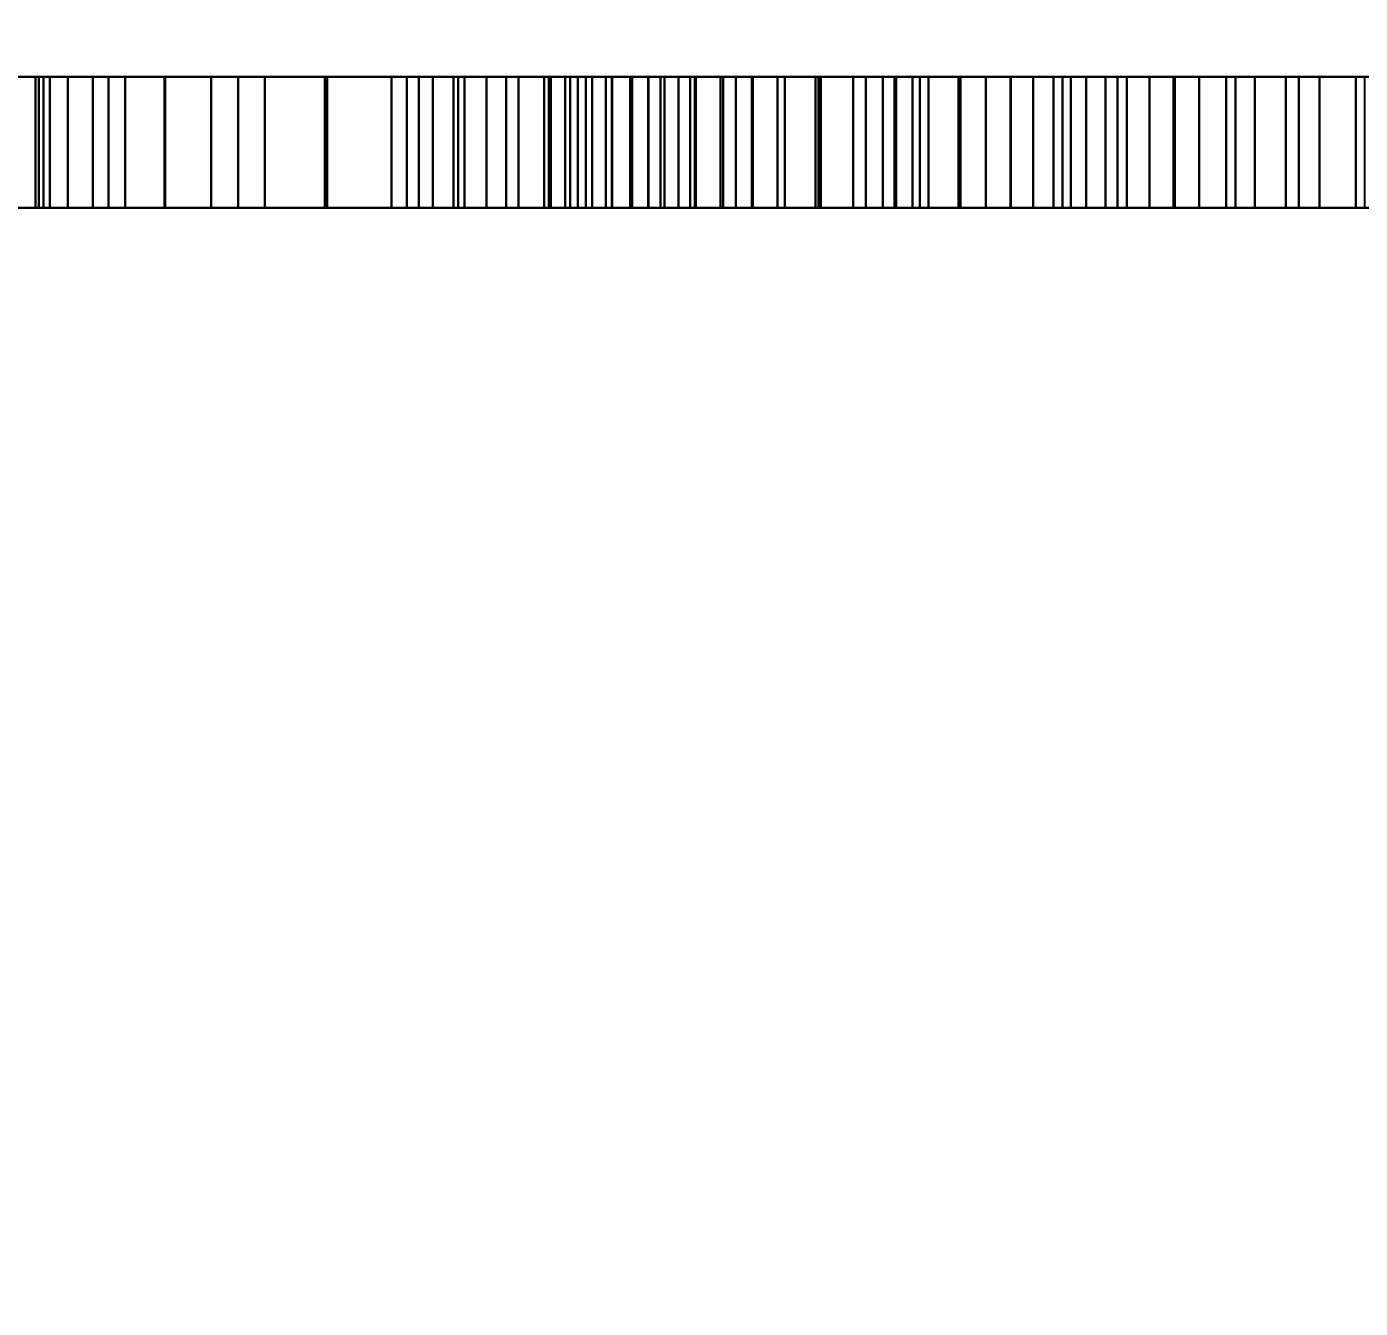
# Model space of a CAD drawing. Header units: millimetres. Extents: x -33522418 to 16198808, y -126322335 to -58690945.
# Drawn here: x -15916730.15 to -15916718.17, y -63981163.69 to -63981152.19 of the extents above; entities that cross this region are included whole.
import ezdxf

# ---------------------------------------------------------------- set-up
doc = ezdxf.new("R2010")
doc.units = ezdxf.units.MM
doc.header["$LTSCALE"] = 10
doc.header["$PDMODE"] = 3
doc.linetypes.add('DASH', pattern=[0.35, 0.25, -0.1])
doc.layers.add('LAYER4', color=7, linetype='Continuous')
doc.layers.add('墙体层', color=1, linetype='Continuous')
doc.styles.add('宋体_T3', font='SimSun.ttf', dxfattribs={"width": 0.7})
doc.dimstyles.new('_TCH_ARCH&&60', dxfattribs={"dimtxt": 158.607595, "dimasz": 60, "dimexe": 90, "dimexo": 180, "dimgap": 60, "dimtad": 1, "dimdec": 0, "dimzin": 0, "dimdsep": 46, "dimtxsty": '宋体_T3', "dimblk": 'ARCHTICK', "dimcen": 0.09, "dimclrd": 2, "dimclre": 2, "dimclrt": 2, "dimazin": 2, "dimtfac": 1, "dimtdec": 0, "dimtix": 1, "dimtmove": 2, "dimatfit": 3, "dimfxl": 60, "dimtolj": 1, "dimtzin": 0, "dimarcsym": 0})

# ---------------------------------------------------------------- blocks, each defined once
blk = doc.blocks.new('754')
at = {"layer": '墙体层', "color": 8}
for points, invisible_edges in [([(45027.25, 95933.932, 62.74), (45027.25, 95998.619, 63.266), (45028.424, 95998.619, 63.266)], 12), ([(45027.25, 95933.932, 62.74), (45028.424, 95998.619, 63.266), (45028.424, 95933.932, 62.74)], 1), ([(45027.25, 95933.932, 62.74), (45027.25, 95997.711, 59.276), (45027.25, 95998.619, 63.266)], 3), ([(45028.424, 95933.932, 62.74), (45028.424, 95998.619, 63.266), (45028.424, 95997.711, 59.276)], 14), ([(45027.25, 95935.594, 37.638), (45027.25, 95998.498, 40.617), (45027.25, 95933.221, 41.204)], 13), ([(45027.25, 95883.888, 36.691), (45027.25, 95997.728, 40.137), (45027.25, 95998.498, 40.617)], 13), ([(45027.25, 95933.221, 41.204), (45027.25, 95998.498, 40.617), (45028.424, 95998.498, 40.617)], 12), ([(45027.25, 95933.221, 41.204), (45028.424, 95998.498, 40.617), (45028.424, 95933.221, 41.204)], 1), ([(45027.25, 95998.481, 58.798), (45027.25, 95933.205, 58.214), (45028.424, 95933.205, 58.214)], 12), ([(45027.25, 95998.481, 58.798), (45028.424, 95933.205, 58.214), (45028.424, 95998.481, 58.798)], 1), ([(45027.25, 95883.932, 62.74), (45027.25, 95998.481, 58.798), (45027.25, 95997.711, 59.276)], 13), ([(45027.25, 95935.161, 62.064), (45027.25, 95933.205, 58.214), (45027.25, 95998.481, 58.798)], 13), ([(45028.424, 95935.594, 37.638), (45028.424, 95933.221, 41.204), (45028.424, 95998.498, 40.617)], 13), ([(45028.424, 95883.888, 36.691), (45028.424, 95998.498, 40.617), (45028.424, 95997.728, 40.137)], 13), ([(45028.424, 95883.932, 62.74), (45028.424, 95997.711, 59.276), (45028.424, 95998.481, 58.798)], 13), ([(45028.424, 95935.161, 62.064), (45028.424, 95998.481, 58.798), (45028.424, 95933.205, 58.214)], 13), ([(45027.25, 95998.075, 36.011), (45027.25, 95932.993, 36.317), (45028.424, 95932.993, 36.317)], 12), ([(45027.25, 95998.075, 36.011), (45028.424, 95932.993, 36.317), (45028.424, 95998.075, 36.011)], 1), ([(45027.25, 95998.075, 36.011), (45027.25, 95996.911, 39.763), (45027.25, 95932.993, 36.317)], 3), ([(45028.424, 95998.075, 36.011), (45028.424, 95932.993, 36.317), (45028.424, 95996.911, 39.763)], 14), ([(45027.25, 95882.993, 36.317), (45027.25, 95996.911, 39.763), (45027.25, 95997.728, 40.137)], 13), ([(45028.424, 95882.993, 36.317), (45028.424, 95997.728, 40.137), (45028.424, 95996.911, 39.763)], 13), ([(45027.25, 95937.6, 35.575), (45027.25, 95947.924, 63.355), (45028.424, 95947.924, 63.355)], 12), ([(45027.25, 95937.6, 35.575), (45028.424, 95947.924, 63.355), (45028.424, 95937.6, 35.575)], 1), ([(45027.25, 95937.6, 35.575), (45027.25, 95943.307, 63.355), (45027.25, 95947.924, 63.355)], 1), ([(45028.424, 95937.6, 35.575), (45028.424, 95947.924, 63.355), (45028.424, 95943.307, 63.355)], 12), ([(45027.25, 95937.6, 35.575), (45027.25, 95937.491, 47.416), (45027.25, 95943.307, 63.355)], 13), ([(45027.25, 95943.307, 63.355), (45027.25, 95937.491, 47.416), (45028.424, 95937.491, 47.416)], 12), ([(45027.25, 95943.307, 63.355), (45028.424, 95937.491, 47.416), (45028.424, 95943.307, 63.355)], 1), ([(45028.424, 95937.6, 35.575), (45028.424, 95943.307, 63.355), (45028.424, 95937.491, 47.416)], 13), ([(45027.25, 95940.903, 48.632), (45027.25, 95940.935, 50.089), (45028.424, 95940.935, 50.089)], 12), ([(45027.25, 95940.903, 48.632), (45028.424, 95940.935, 50.089), (45028.424, 95940.903, 48.632)], 1), ([(45027.25, 95940.935, 50.089), (45027.25, 95940.862, 51.886), (45028.424, 95940.862, 51.886)], 12), ([(45027.25, 95940.935, 50.089), (45028.424, 95940.862, 51.886), (45028.424, 95940.935, 50.089)], 1), ([(45027.25, 95940.935, 50.089), (45027.25, 95936.132, 51.264), (45027.25, 95940.862, 51.886)], 3), ([(45027.25, 95940.935, 50.089), (45027.25, 95936.179, 49.871), (45027.25, 95936.132, 51.264)], 13), ([(45027.25, 95940.903, 48.632), (45027.25, 95936.179, 49.871), (45027.25, 95940.935, 50.089)], 3), ([(45028.424, 95940.935, 50.089), (45028.424, 95940.862, 51.886), (45028.424, 95936.132, 51.264)], 14), ([(45028.424, 95940.935, 50.089), (45028.424, 95936.132, 51.264), (45028.424, 95936.179, 49.871)], 13), ([(45028.424, 95940.903, 48.632), (45028.424, 95940.935, 50.089), (45028.424, 95936.179, 49.871)], 14), ([(45027.25, 95940.806, 47.267), (45027.25, 95940.903, 48.632), (45028.424, 95940.903, 48.632)], 12), ([(45027.25, 95940.806, 47.267), (45028.424, 95940.903, 48.632), (45028.424, 95940.806, 47.267)], 1), ([(45027.25, 95940.903, 48.632), (45027.25, 95936.133, 48.396), (45027.25, 95936.179, 49.871)], 13), ([(45027.25, 95940.806, 47.267), (45027.25, 95936.133, 48.396), (45027.25, 95940.903, 48.632)], 3), ([(45027.25, 95940.862, 51.886), (45027.25, 95940.644, 53.568), (45028.424, 95940.644, 53.568)], 12), ([(45027.25, 95940.862, 51.886), (45028.424, 95940.644, 53.568), (45028.424, 95940.862, 51.886)], 1), ([(45027.25, 95940.862, 51.886), (45027.25, 95935.992, 52.557), (45027.25, 95940.644, 53.568)], 3), ([(45027.25, 95940.862, 51.886), (45027.25, 95936.132, 51.264), (45027.25, 95935.992, 52.557)], 13), ([(45028.424, 95940.903, 48.632), (45028.424, 95936.179, 49.871), (45028.424, 95936.133, 48.396)], 13), ([(45028.424, 95940.806, 47.267), (45028.424, 95940.903, 48.632), (45028.424, 95936.133, 48.396)], 14), ([(45028.424, 95940.862, 51.886), (45028.424, 95940.644, 53.568), (45028.424, 95935.992, 52.557)], 14), ([(45028.424, 95940.862, 51.886), (45028.424, 95935.992, 52.557), (45028.424, 95936.132, 51.264)], 13), ([(45027.25, 95940.645, 45.994), (45027.25, 95940.806, 47.267), (45028.424, 95940.806, 47.267)], 12), ([(45027.25, 95940.645, 45.994), (45028.424, 95940.806, 47.267), (45028.424, 95940.645, 45.994)], 1), ([(45027.25, 95940.806, 47.267), (45027.25, 95935.993, 47.033), (45027.25, 95936.133, 48.396)], 13), ([(45027.25, 95940.645, 45.994), (45027.25, 95935.993, 47.033), (45027.25, 95940.806, 47.267)], 3), ([(45028.424, 95940.806, 47.267), (45028.424, 95936.133, 48.396), (45028.424, 95935.993, 47.033)], 13), ([(45028.424, 95940.645, 45.994), (45028.424, 95940.806, 47.267), (45028.424, 95935.993, 47.033)], 14), ([(45027.25, 95940.419, 44.812), (45027.25, 95940.645, 45.994), (45028.424, 95940.645, 45.994)], 12), ([(45027.25, 95940.419, 44.812), (45028.424, 95940.645, 45.994), (45028.424, 95940.419, 44.812)], 1), ([(45027.25, 95940.645, 45.994), (45027.25, 95935.76, 45.782), (45027.25, 95935.993, 47.033)], 13), ([(45027.25, 95940.419, 44.812), (45027.25, 95935.76, 45.782), (45027.25, 95940.645, 45.994)], 3), ([(45027.25, 95940.644, 53.568), (45027.25, 95940.28, 55.136), (45028.424, 95940.28, 55.136)], 12), ([(45027.25, 95940.644, 53.568), (45028.424, 95940.28, 55.136), (45028.424, 95940.644, 53.568)], 1), ([(45027.25, 95940.644, 53.568), (45027.25, 95935.757, 53.751), (45027.25, 95940.28, 55.136)], 3), ([(45027.25, 95940.644, 53.568), (45027.25, 95935.992, 52.557), (45027.25, 95935.757, 53.751)], 13), ([(45028.424, 95940.645, 45.994), (45028.424, 95935.993, 47.033), (45028.424, 95935.76, 45.782)], 13), ([(45028.424, 95940.419, 44.812), (45028.424, 95940.645, 45.994), (45028.424, 95935.76, 45.782)], 14), ([(45028.424, 95940.644, 53.568), (45028.424, 95940.28, 55.136), (45028.424, 95935.757, 53.751)], 14), ([(45028.424, 95940.644, 53.568), (45028.424, 95935.757, 53.751), (45028.424, 95935.992, 52.557)], 13), ([(45027.25, 95940.129, 43.722), (45027.25, 95940.419, 44.812), (45028.424, 95940.419, 44.812)], 12), ([(45027.25, 95940.129, 43.722), (45028.424, 95940.419, 44.812), (45028.424, 95940.129, 43.722)], 1), ([(45027.25, 95940.129, 43.722), (45027.25, 95935.76, 45.782), (45027.25, 95940.419, 44.812)], 3), ([(45028.424, 95940.129, 43.722), (45028.424, 95940.419, 44.812), (45028.424, 95935.76, 45.782)], 14), ([(45027.25, 95940.28, 55.136), (45027.25, 95939.77, 56.589), (45028.424, 95939.77, 56.589)], 12), ([(45027.25, 95940.28, 55.136), (45028.424, 95939.77, 56.589), (45028.424, 95940.28, 55.136)], 1), ([(45027.25, 95940.28, 55.136), (45027.25, 95935.43, 54.844), (45027.25, 95939.77, 56.589)], 3), ([(45027.25, 95940.28, 55.136), (45027.25, 95935.757, 53.751), (45027.25, 95935.43, 54.844)], 13), ([(45028.424, 95940.28, 55.136), (45028.424, 95939.77, 56.589), (45028.424, 95935.43, 54.844)], 14), ([(45028.424, 95940.28, 55.136), (45028.424, 95935.43, 54.844), (45028.424, 95935.757, 53.751)], 13), ([(45027.25, 95940.129, 43.722), (45027.25, 95935.434, 44.643), (45027.25, 95935.76, 45.782)], 13), ([(45027.25, 95939.775, 42.723), (45027.25, 95940.129, 43.722), (45028.424, 95940.129, 43.722)], 12), ([(45027.25, 95939.775, 42.723), (45028.424, 95940.129, 43.722), (45028.424, 95939.775, 42.723)], 1), ([(45027.25, 95939.775, 42.723), (45027.25, 95935.434, 44.643), (45027.25, 95940.129, 43.722)], 3), ([(45028.424, 95940.129, 43.722), (45028.424, 95935.76, 45.782), (45028.424, 95935.434, 44.643)], 13), ([(45028.424, 95939.775, 42.723), (45028.424, 95940.129, 43.722), (45028.424, 95935.434, 44.643)], 14), ([(45027.25, 95939.356, 41.816), (45027.25, 95939.775, 42.723), (45028.424, 95939.775, 42.723)], 12), ([(45027.25, 95939.356, 41.816), (45028.424, 95939.775, 42.723), (45028.424, 95939.356, 41.816)], 1), ([(45027.25, 95939.775, 42.723), (45027.25, 95935.015, 43.616), (45027.25, 95935.434, 44.643)], 13), ([(45027.25, 95939.356, 41.816), (45027.25, 95935.015, 43.616), (45027.25, 95939.775, 42.723)], 3), ([(45027.25, 95939.77, 56.589), (45027.25, 95939.115, 57.928), (45028.424, 95939.115, 57.928)], 12), ([(45027.25, 95939.77, 56.589), (45028.424, 95939.115, 57.928), (45028.424, 95939.77, 56.589)], 1), ([(45027.25, 95939.77, 56.589), (45027.25, 95935.008, 55.837), (45027.25, 95939.115, 57.928)], 3), ([(45027.25, 95939.77, 56.589), (45027.25, 95935.43, 54.844), (45027.25, 95935.008, 55.837)], 13), ([(45028.424, 95939.775, 42.723), (45028.424, 95935.434, 44.643), (45028.424, 95935.015, 43.616)], 13), ([(45028.424, 95939.356, 41.816), (45028.424, 95939.775, 42.723), (45028.424, 95935.015, 43.616)], 14), ([(45028.424, 95939.77, 56.589), (45028.424, 95939.115, 57.928), (45028.424, 95935.008, 55.837)], 14), ([(45028.424, 95939.77, 56.589), (45028.424, 95935.008, 55.837), (45028.424, 95935.43, 54.844)], 13), ([(45027.25, 95938.876, 40.982), (45027.25, 95939.356, 41.816), (45028.424, 95939.356, 41.816)], 12), ([(45027.25, 95938.876, 40.982), (45028.424, 95939.356, 41.816), (45028.424, 95938.876, 40.982)], 1), ([(45027.25, 95938.876, 40.982), (45027.25, 95935.015, 43.616), (45027.25, 95939.356, 41.816)], 3), ([(45028.424, 95938.876, 40.982), (45028.424, 95939.356, 41.816), (45028.424, 95935.015, 43.616)], 14), ([(45027.25, 95939.115, 57.928), (45027.25, 95938.314, 59.152), (45028.424, 95938.314, 59.152)], 12), ([(45027.25, 95939.115, 57.928), (45028.424, 95938.314, 59.152), (45028.424, 95939.115, 57.928)], 1), ([(45027.25, 95939.115, 57.928), (45027.25, 95934.493, 56.73), (45027.25, 95938.314, 59.152)], 3), ([(45027.25, 95939.115, 57.928), (45027.25, 95935.008, 55.837), (45027.25, 95934.493, 56.73)], 13), ([(45028.424, 95939.115, 57.928), (45028.424, 95938.314, 59.152), (45028.424, 95934.493, 56.73)], 14), ([(45028.424, 95939.115, 57.928), (45028.424, 95934.493, 56.73), (45028.424, 95935.008, 55.837)], 13), ([(45027.25, 95938.337, 40.203), (45027.25, 95938.876, 40.982), (45028.424, 95938.876, 40.982)], 12), ([(45027.25, 95938.337, 40.203), (45028.424, 95938.876, 40.982), (45028.424, 95938.337, 40.203)], 1), ([(45027.25, 95938.337, 40.203), (45027.25, 95934.502, 42.701), (45027.25, 95938.876, 40.982)], 3), ([(45027.25, 95938.876, 40.982), (45027.25, 95934.502, 42.701), (45027.25, 95935.015, 43.616)], 13), ([(45028.424, 95938.337, 40.203), (45028.424, 95938.876, 40.982), (45028.424, 95934.502, 42.701)], 14), ([(45028.424, 95938.876, 40.982), (45028.424, 95935.015, 43.616), (45028.424, 95934.502, 42.701)], 13), ([(45027.25, 95937.739, 39.479), (45027.25, 95938.337, 40.203), (45028.424, 95938.337, 40.203)], 12), ([(45027.25, 95937.739, 39.479), (45028.424, 95938.337, 40.203), (45028.424, 95937.739, 39.479)], 1), ([(45027.25, 95937.739, 39.479), (45027.25, 95934.502, 42.701), (45027.25, 95938.337, 40.203)], 3), ([(45027.25, 95938.314, 59.152), (45027.25, 95937.367, 60.261), (45028.424, 95937.367, 60.261)], 12), ([(45027.25, 95938.314, 59.152), (45028.424, 95937.367, 60.261), (45028.424, 95938.314, 59.152)], 1), ([(45027.25, 95938.314, 59.152), (45027.25, 95934.493, 56.73), (45027.25, 95937.367, 60.261)], 3), ([(45028.424, 95937.739, 39.479), (45028.424, 95938.337, 40.203), (45028.424, 95934.502, 42.701)], 14), ([(45028.424, 95938.314, 59.152), (45028.424, 95937.367, 60.261), (45028.424, 95934.493, 56.73)], 14), ([(45027.25, 95937.739, 39.479), (45027.25, 95933.897, 41.898), (45027.25, 95934.502, 42.701)], 13), ([(45027.25, 95937.082, 38.81), (45027.25, 95933.897, 41.898), (45027.25, 95937.739, 39.479)], 3), ([(45027.25, 95937.082, 38.81), (45027.25, 95937.739, 39.479), (45028.424, 95937.739, 39.479)], 12), ([(45027.25, 95937.082, 38.81), (45028.424, 95937.739, 39.479), (45028.424, 95937.082, 38.81)], 1), ([(45028.424, 95937.739, 39.479), (45028.424, 95934.502, 42.701), (45028.424, 95933.897, 41.898)], 13), ([(45028.424, 95937.082, 38.81), (45028.424, 95937.739, 39.479), (45028.424, 95933.897, 41.898)], 14), ([(45027.25, 95937.6, 35.575), (45027.25, 95935.814, 42.191), (45027.25, 95936.064, 43.067)], 13), ([(45027.25, 95937.6, 35.575), (45027.25, 95935.577, 41.313), (45027.25, 95935.814, 42.191)], 13), ([(45027.25, 95937.6, 35.575), (45027.25, 95937.181, 46.551), (45027.25, 95937.491, 47.416)], 13), ([(45027.25, 95937.6, 35.575), (45027.25, 95936.884, 45.683), (45027.25, 95937.181, 46.551)], 13), ([(45027.25, 95937.6, 35.575), (45027.25, 95936.598, 44.813), (45027.25, 95936.884, 45.683)], 13), ([(45027.25, 95937.6, 35.575), (45027.25, 95936.325, 43.941), (45027.25, 95936.598, 44.813)], 13), ([(45027.25, 95937.6, 35.575), (45027.25, 95936.064, 43.067), (45027.25, 95936.325, 43.941)], 13), ([(45027.25, 95937.138, 34.353), (45027.25, 95937.6, 35.575), (45028.424, 95937.6, 35.575)], 12), ([(45027.25, 95937.138, 34.353), (45028.424, 95937.6, 35.575), (45028.424, 95937.138, 34.353)], 1), ([(45027.25, 95937.138, 34.353), (45027.25, 95933.326, 36.007), (45027.25, 95937.6, 35.575)], 3), ([(45028.424, 95937.6, 35.575), (45028.424, 95936.064, 43.067), (45028.424, 95935.814, 42.191)], 13), ([(45028.424, 95937.6, 35.575), (45028.424, 95935.814, 42.191), (45028.424, 95935.577, 41.313)], 13), ([(45028.424, 95937.6, 35.575), (45028.424, 95937.491, 47.416), (45028.424, 95937.181, 46.551)], 13), ([(45028.424, 95937.6, 35.575), (45028.424, 95937.181, 46.551), (45028.424, 95936.884, 45.683)], 13), ([(45028.424, 95937.6, 35.575), (45028.424, 95936.884, 45.683), (45028.424, 95936.598, 44.813)], 13), ([(45028.424, 95937.6, 35.575), (45028.424, 95936.598, 44.813), (45028.424, 95936.325, 43.941)], 13), ([(45028.424, 95937.6, 35.575), (45028.424, 95936.325, 43.941), (45028.424, 95936.064, 43.067)], 13), ([(45028.424, 95937.138, 34.353), (45028.424, 95937.6, 35.575), (45028.424, 95933.326, 36.007)], 14), ([(45027.25, 95937.491, 47.416), (45027.25, 95937.181, 46.551), (45028.424, 95937.181, 46.551)], 12), ([(45027.25, 95937.491, 47.416), (45028.424, 95937.181, 46.551), (45028.424, 95937.491, 47.416)], 1), ([(45027.25, 95937.367, 60.261), (45027.25, 95936.306, 61.238), (45028.424, 95936.306, 61.238)], 12), ([(45027.25, 95937.367, 60.261), (45028.424, 95936.306, 61.238), (45028.424, 95937.367, 60.261)], 1), ([(45027.25, 95937.367, 60.261), (45027.25, 95933.884, 57.524), (45027.25, 95936.306, 61.238)], 3), ([(45027.25, 95937.367, 60.261), (45027.25, 95934.493, 56.73), (45027.25, 95933.884, 57.524)], 13), ([(45028.424, 95937.367, 60.261), (45028.424, 95936.306, 61.238), (45028.424, 95933.884, 57.524)], 14), ([(45028.424, 95937.367, 60.261), (45028.424, 95933.884, 57.524), (45028.424, 95934.493, 56.73)], 13), ([(45027.25, 95937.181, 46.551), (45027.25, 95936.884, 45.683), (45028.424, 95936.884, 45.683)], 12), ([(45027.25, 95937.181, 46.551), (45028.424, 95936.884, 45.683), (45028.424, 95937.181, 46.551)], 1), ([(45027.25, 95936.707, 33.246), (45027.25, 95937.138, 34.353), (45028.424, 95937.138, 34.353)], 12), ([(45027.25, 95936.707, 33.246), (45028.424, 95937.138, 34.353), (45028.424, 95936.707, 33.246)], 1), ([(45027.25, 95937.138, 34.353), (45027.25, 95932.915, 34.876), (45027.25, 95933.326, 36.007)], 13), ([(45027.25, 95936.707, 33.246), (45027.25, 95932.915, 34.876), (45027.25, 95937.138, 34.353)], 3), ([(45028.424, 95937.138, 34.353), (45028.424, 95933.326, 36.007), (45028.424, 95932.915, 34.876)], 13), ([(45028.424, 95936.707, 33.246), (45028.424, 95937.138, 34.353), (45028.424, 95932.915, 34.876)], 14), ([(45027.25, 95936.367, 38.197), (45027.25, 95933.897, 41.898), (45027.25, 95937.082, 38.81)], 3), ([(45027.25, 95936.367, 38.197), (45027.25, 95937.082, 38.81), (45028.424, 95937.082, 38.81)], 12), ([(45027.25, 95936.367, 38.197), (45028.424, 95937.082, 38.81), (45028.424, 95936.367, 38.197)], 1), ([(45028.424, 95936.367, 38.197), (45028.424, 95937.082, 38.81), (45028.424, 95933.897, 41.898)], 14), ([(45027.25, 95936.884, 45.683), (45027.25, 95936.598, 44.813), (45028.424, 95936.598, 44.813)], 12), ([(45027.25, 95936.884, 45.683), (45028.424, 95936.598, 44.813), (45028.424, 95936.884, 45.683)], 1), ([(45027.25, 95936.306, 32.252), (45027.25, 95936.707, 33.246), (45028.424, 95936.707, 33.246)], 12), ([(45027.25, 95936.306, 32.252), (45028.424, 95936.707, 33.246), (45028.424, 95936.306, 32.252)], 1), ([(45027.25, 95936.707, 33.246), (45027.25, 95932.647, 34.132), (45027.25, 95932.915, 34.876)], 13), ([(45027.25, 95936.306, 32.252), (45027.25, 95932.647, 34.132), (45027.25, 95936.707, 33.246)], 3), ([(45028.424, 95936.707, 33.246), (45028.424, 95932.915, 34.876), (45028.424, 95932.647, 34.132)], 13), ([(45028.424, 95936.306, 32.252), (45028.424, 95936.707, 33.246), (45028.424, 95932.647, 34.132)], 14), ([(45027.25, 95936.598, 44.813), (45027.25, 95936.325, 43.941), (45028.424, 95936.325, 43.941)], 12), ([(45027.25, 95936.598, 44.813), (45028.424, 95936.325, 43.941), (45028.424, 95936.598, 44.813)], 1), ([(45027.25, 95936.367, 38.197), (45027.25, 95933.221, 41.204), (45027.25, 95933.897, 41.898)], 13), ([(45027.25, 95935.594, 37.638), (45027.25, 95933.221, 41.204), (45027.25, 95936.367, 38.197)], 3), ([(45027.25, 95935.594, 37.638), (45027.25, 95936.367, 38.197), (45028.424, 95936.367, 38.197)], 12), ([(45027.25, 95935.594, 37.638), (45028.424, 95936.367, 38.197), (45028.424, 95935.594, 37.638)], 1), ([(45027.25, 95936.325, 43.941), (45027.25, 95936.064, 43.067), (45028.424, 95936.064, 43.067)], 12), ([(45027.25, 95936.325, 43.941), (45028.424, 95936.064, 43.067), (45028.424, 95936.325, 43.941)], 1), ([(45027.25, 95936.306, 61.238), (45027.25, 95933.884, 57.524), (45027.25, 95933.205, 58.214)], 13), ([(45027.25, 95936.306, 61.238), (45027.25, 95935.161, 62.064), (45028.424, 95935.161, 62.064)], 12), ([(45027.25, 95936.306, 61.238), (45028.424, 95935.161, 62.064), (45028.424, 95936.306, 61.238)], 1), ([(45027.25, 95936.306, 61.238), (45027.25, 95933.205, 58.214), (45027.25, 95935.161, 62.064)], 3), ([(45027.25, 95935.935, 31.371), (45027.25, 95936.306, 32.252), (45028.424, 95936.306, 32.252)], 12), ([(45027.25, 95935.935, 31.371), (45028.424, 95936.306, 32.252), (45028.424, 95935.935, 31.371)], 1), ([(45027.25, 95936.306, 32.252), (45027.25, 95932.401, 33.472), (45027.25, 95932.647, 34.132)], 13), ([(45027.25, 95935.935, 31.371), (45027.25, 95932.401, 33.472), (45027.25, 95936.306, 32.252)], 3), ([(45028.424, 95936.367, 38.197), (45028.424, 95933.897, 41.898), (45028.424, 95933.221, 41.204)], 13), ([(45028.424, 95935.594, 37.638), (45028.424, 95936.367, 38.197), (45028.424, 95933.221, 41.204)], 14), ([(45028.424, 95936.306, 61.238), (45028.424, 95933.205, 58.214), (45028.424, 95933.884, 57.524)], 13), ([(45028.424, 95936.306, 61.238), (45028.424, 95935.161, 62.064), (45028.424, 95933.205, 58.214)], 14), ([(45028.424, 95936.306, 32.252), (45028.424, 95932.647, 34.132), (45028.424, 95932.401, 33.472)], 13), ([(45028.424, 95935.935, 31.371), (45028.424, 95936.306, 32.252), (45028.424, 95932.401, 33.472)], 14), ([(45027.25, 95936.132, 51.264), (45027.25, 95936.179, 49.871), (45028.424, 95936.179, 49.871)], 12), ([(45027.25, 95936.132, 51.264), (45028.424, 95936.179, 49.871), (45028.424, 95936.132, 51.264)], 1), ([(45027.25, 95936.179, 49.871), (45027.25, 95936.133, 48.396), (45028.424, 95936.133, 48.396)], 12), ([(45027.25, 95936.179, 49.871), (45028.424, 95936.133, 48.396), (45028.424, 95936.179, 49.871)], 1), ([(45027.25, 95936.133, 48.396), (45027.25, 95935.993, 47.033), (45028.424, 95935.993, 47.033)], 12), ([(45027.25, 95936.133, 48.396), (45028.424, 95935.993, 47.033), (45028.424, 95936.133, 48.396)], 1), ([(45027.25, 95935.992, 52.557), (45027.25, 95936.132, 51.264), (45028.424, 95936.132, 51.264)], 12), ([(45027.25, 95935.992, 52.557), (45028.424, 95936.132, 51.264), (45028.424, 95935.992, 52.557)], 1), ([(45027.25, 95936.064, 43.067), (45027.25, 95935.814, 42.191), (45028.424, 95935.814, 42.191)], 12), ([(45027.25, 95936.064, 43.067), (45028.424, 95935.814, 42.191), (45028.424, 95936.064, 43.067)], 1), ([(45027.25, 95935.993, 47.033), (45027.25, 95935.76, 45.782), (45028.424, 95935.76, 45.782)], 12), ([(45027.25, 95935.993, 47.033), (45028.424, 95935.76, 45.782), (45028.424, 95935.993, 47.033)], 1), ([(45027.25, 95935.757, 53.751), (45027.25, 95935.992, 52.557), (45028.424, 95935.992, 52.557)], 12), ([(45027.25, 95935.757, 53.751), (45028.424, 95935.992, 52.557), (45028.424, 95935.757, 53.751)], 1), ([(45027.25, 95935.595, 30.605), (45027.25, 95935.935, 31.371), (45028.424, 95935.935, 31.371)], 12), ([(45027.25, 95935.595, 30.605), (45028.424, 95935.935, 31.371), (45028.424, 95935.595, 30.605)], 1), ([(45027.25, 95935.935, 31.371), (45027.25, 95932.177, 32.896), (45027.25, 95932.401, 33.472)], 13), ([(45027.25, 95935.595, 30.605), (45027.25, 95932.177, 32.896), (45027.25, 95935.935, 31.371)], 3), ([(45028.424, 95935.935, 31.371), (45028.424, 95932.401, 33.472), (45028.424, 95932.177, 32.896)], 13), ([(45028.424, 95935.595, 30.605), (45028.424, 95935.935, 31.371), (45028.424, 95932.177, 32.896)], 14), ([(45027.25, 95935.814, 42.191), (45027.25, 95935.577, 41.313), (45028.424, 95935.577, 41.313)], 12), ([(45027.25, 95935.814, 42.191), (45028.424, 95935.577, 41.313), (45028.424, 95935.814, 42.191)], 1), ([(45027.25, 95935.76, 45.782), (45027.25, 95935.434, 44.643), (45028.424, 95935.434, 44.643)], 12), ([(45027.25, 95935.76, 45.782), (45028.424, 95935.434, 44.643), (45028.424, 95935.76, 45.782)], 1), ([(45027.25, 95935.43, 54.844), (45027.25, 95935.757, 53.751), (45028.424, 95935.757, 53.751)], 12), ([(45027.25, 95935.43, 54.844), (45028.424, 95935.757, 53.751), (45028.424, 95935.43, 54.844)], 1), ([(45027.25, 95935.285, 29.952), (45027.25, 95935.595, 30.605), (45028.424, 95935.595, 30.605)], 12), ([(45027.25, 95935.285, 29.952), (45028.424, 95935.595, 30.605), (45028.424, 95935.285, 29.952)], 1), ([(45027.25, 95935.595, 30.605), (45027.25, 95931.975, 32.404), (45027.25, 95932.177, 32.896)], 13), ([(45027.25, 95935.595, 30.605), (45027.25, 95931.795, 31.996), (45027.25, 95931.975, 32.404)], 13), ([(45027.25, 95935.285, 29.952), (45027.25, 95931.795, 31.996), (45027.25, 95935.595, 30.605)], 3), ([(45027.25, 95934.761, 37.134), (45027.25, 95932.498, 40.617), (45027.25, 95935.594, 37.638)], 3), ([(45027.25, 95934.761, 37.134), (45027.25, 95935.594, 37.638), (45028.424, 95935.594, 37.638)], 12), ([(45027.25, 95934.761, 37.134), (45028.424, 95935.594, 37.638), (45028.424, 95934.761, 37.134)], 1), ([(45027.25, 95935.577, 41.313), (45027.25, 95933.326, 36.007), (45027.25, 95935.322, 42.25)], 3), ([(45027.25, 95935.577, 41.313), (45027.25, 95935.322, 42.25), (45028.424, 95935.322, 42.25)], 12), ([(45027.25, 95935.577, 41.313), (45028.424, 95935.322, 42.25), (45028.424, 95935.577, 41.313)], 1), ([(45028.424, 95935.595, 30.605), (45028.424, 95932.177, 32.896), (45028.424, 95931.975, 32.404)], 13), ([(45028.424, 95935.595, 30.605), (45028.424, 95931.975, 32.404), (45028.424, 95931.795, 31.996)], 13), ([(45028.424, 95935.285, 29.952), (45028.424, 95935.595, 30.605), (45028.424, 95931.795, 31.996)], 14), ([(45028.424, 95934.761, 37.134), (45028.424, 95935.594, 37.638), (45028.424, 95932.498, 40.617)], 14), ([(45028.424, 95935.577, 41.313), (45028.424, 95935.322, 42.25), (45028.424, 95933.326, 36.007)], 14), ([(45027.25, 95935.434, 44.643), (45027.25, 95935.015, 43.616), (45028.424, 95935.015, 43.616)], 12), ([(45027.25, 95935.434, 44.643), (45028.424, 95935.015, 43.616), (45028.424, 95935.434, 44.643)], 1), ([(45027.25, 95935.008, 55.837), (45027.25, 95935.43, 54.844), (45028.424, 95935.43, 54.844)], 12), ([(45027.25, 95935.008, 55.837), (45028.424, 95935.43, 54.844), (45028.424, 95935.008, 55.837)], 1), ([(45027.25, 95935.322, 42.25), (45027.25, 95933.326, 36.007), (45027.25, 95935.057, 43.175)], 3), ([(45027.25, 95935.322, 42.25), (45027.25, 95935.057, 43.175), (45028.424, 95935.057, 43.175)], 12), ([(45027.25, 95935.322, 42.25), (45028.424, 95935.057, 43.175), (45028.424, 95935.322, 42.25)], 1), ([(45028.424, 95935.322, 42.25), (45028.424, 95935.057, 43.175), (45028.424, 95933.326, 36.007)], 14), ([(45027.25, 95935.006, 29.413), (45027.25, 95935.285, 29.952), (45028.424, 95935.285, 29.952)], 12), ([(45027.25, 95935.006, 29.413), (45028.424, 95935.285, 29.952), (45028.424, 95935.006, 29.413)], 1), ([(45027.25, 95935.285, 29.952), (45027.25, 95931.637, 31.671), (45027.25, 95931.795, 31.996)], 13), ([(45027.25, 95935.006, 29.413), (45027.25, 95931.637, 31.671), (45027.25, 95935.285, 29.952)], 3), ([(45028.424, 95935.285, 29.952), (45028.424, 95931.795, 31.996), (45028.424, 95931.637, 31.671)], 13), ([(45028.424, 95935.006, 29.413), (45028.424, 95935.285, 29.952), (45028.424, 95931.637, 31.671)], 14), ([(45027.25, 95935.161, 62.064), (45027.25, 95933.932, 62.74), (45028.424, 95933.932, 62.74)], 12), ([(45027.25, 95935.161, 62.064), (45028.424, 95933.932, 62.74), (45028.424, 95935.161, 62.064)], 1), ([(45027.25, 95935.161, 62.064), (45027.25, 95932.481, 58.798), (45027.25, 95933.932, 62.74)], 3), ([(45028.424, 95935.161, 62.064), (45028.424, 95933.932, 62.74), (45028.424, 95932.481, 58.798)], 14), ([(45027.25, 95935.057, 43.175), (45027.25, 95933.326, 36.007), (45027.25, 95934.783, 44.087)], 3), ([(45027.25, 95935.057, 43.175), (45027.25, 95934.783, 44.087), (45028.424, 95934.783, 44.087)], 12), ([(45027.25, 95935.057, 43.175), (45028.424, 95934.783, 44.087), (45028.424, 95935.057, 43.175)], 1), ([(45027.25, 95935.015, 43.616), (45027.25, 95934.502, 42.701), (45028.424, 95934.502, 42.701)], 12), ([(45027.25, 95935.015, 43.616), (45028.424, 95934.502, 42.701), (45028.424, 95935.015, 43.616)], 1), ([(45027.25, 95934.493, 56.73), (45027.25, 95935.008, 55.837), (45028.424, 95935.008, 55.837)], 12), ([(45027.25, 95934.493, 56.73), (45028.424, 95935.008, 55.837), (45028.424, 95934.493, 56.73)], 1), ([(45027.25, 95934.646, 28.788), (45027.25, 95935.006, 29.413), (45028.424, 95935.006, 29.413)], 12), ([(45027.25, 95934.646, 28.788), (45028.424, 95935.006, 29.413), (45028.424, 95934.646, 28.788)], 1), ([(45027.25, 95935.006, 29.413), (45027.25, 95931.501, 31.431), (45027.25, 95931.637, 31.671)], 13), ([(45027.25, 95934.646, 28.788), (45027.25, 95931.501, 31.431), (45027.25, 95935.006, 29.413)], 3), ([(45028.424, 95935.057, 43.175), (45028.424, 95934.783, 44.087), (45028.424, 95933.326, 36.007)], 14), ([(45028.424, 95935.006, 29.413), (45028.424, 95931.637, 31.671), (45028.424, 95931.501, 31.431)], 13), ([(45028.424, 95934.646, 28.788), (45028.424, 95935.006, 29.413), (45028.424, 95931.501, 31.431)], 14), ([(45027.25, 95934.783, 44.087), (45027.25, 95933.326, 36.007), (45027.25, 95934.499, 44.987)], 3), ([(45027.25, 95934.783, 44.087), (45027.25, 95934.499, 44.987), (45028.424, 95934.499, 44.987)], 12), ([(45027.25, 95934.783, 44.087), (45028.424, 95934.499, 44.987), (45028.424, 95934.783, 44.087)], 1), ([(45027.25, 95933.888, 36.691), (45027.25, 95932.498, 40.617), (45027.25, 95934.761, 37.134)], 3), ([(45027.25, 95933.888, 36.691), (45027.25, 95934.761, 37.134), (45028.424, 95934.761, 37.134)], 12), ([(45027.25, 95933.888, 36.691), (45028.424, 95934.761, 37.134), (45028.424, 95933.888, 36.691)], 1), ([(45028.424, 95934.783, 44.087), (45028.424, 95934.499, 44.987), (45028.424, 95933.326, 36.007)], 14), ([(45028.424, 95933.888, 36.691), (45028.424, 95934.761, 37.134), (45028.424, 95932.498, 40.617)], 14), ([(45027.25, 95934.272, 28.212), (45027.25, 95934.646, 28.788), (45028.424, 95934.646, 28.788)], 12), ([(45027.25, 95934.272, 28.212), (45028.424, 95934.646, 28.788), (45028.424, 95934.272, 28.212)], 1), ([(45027.25, 95934.646, 28.788), (45027.25, 95931.326, 31.175), (45027.25, 95931.501, 31.431)], 13), ([(45027.25, 95934.646, 28.788), (45027.25, 95931.136, 30.936), (45027.25, 95931.326, 31.175)], 13), ([(45027.25, 95934.272, 28.212), (45027.25, 95931.136, 30.936), (45027.25, 95934.646, 28.788)], 3), ([(45028.424, 95934.646, 28.788), (45028.424, 95931.501, 31.431), (45028.424, 95931.326, 31.175)], 13), ([(45028.424, 95934.646, 28.788), (45028.424, 95931.326, 31.175), (45028.424, 95931.136, 30.936)], 13), ([(45028.424, 95934.272, 28.212), (45028.424, 95934.646, 28.788), (45028.424, 95931.136, 30.936)], 14), ([(45027.25, 95934.502, 42.701), (45027.25, 95933.897, 41.898), (45028.424, 95933.897, 41.898)], 12), ([(45027.25, 95934.502, 42.701), (45028.424, 95933.897, 41.898), (45028.424, 95934.502, 42.701)], 1), ([(45027.25, 95934.499, 44.987), (45027.25, 95933.326, 36.007), (45027.25, 95934.206, 45.874)], 3), ([(45027.25, 95934.499, 44.987), (45027.25, 95934.206, 45.874), (45028.424, 95934.206, 45.874)], 12), ([(45027.25, 95934.499, 44.987), (45028.424, 95934.206, 45.874), (45028.424, 95934.499, 44.987)], 1), ([(45027.25, 95933.884, 57.524), (45027.25, 95934.493, 56.73), (45028.424, 95934.493, 56.73)], 12), ([(45027.25, 95933.884, 57.524), (45028.424, 95934.493, 56.73), (45028.424, 95933.884, 57.524)], 1), ([(45028.424, 95934.499, 44.987), (45028.424, 95934.206, 45.874), (45028.424, 95933.326, 36.007)], 14), ([(45027.25, 95933.883, 27.686), (45027.25, 95934.272, 28.212), (45028.424, 95934.272, 28.212)], 12), ([(45027.25, 95933.883, 27.686), (45028.424, 95934.272, 28.212), (45028.424, 95933.883, 27.686)], 1), ([(45027.25, 95934.272, 28.212), (45027.25, 95930.933, 30.714), (45027.25, 95931.136, 30.936)], 13), ([(45027.25, 95933.883, 27.686), (45027.25, 95930.933, 30.714), (45027.25, 95934.272, 28.212)], 3), ([(45028.424, 95934.272, 28.212), (45028.424, 95931.136, 30.936), (45028.424, 95930.933, 30.714)], 13), ([(45028.424, 95933.883, 27.686), (45028.424, 95934.272, 28.212), (45028.424, 95930.933, 30.714)], 14), ([(45027.25, 95934.206, 45.874), (45027.25, 95933.326, 36.007), (45027.25, 95933.903, 46.749)], 3), ([(45027.25, 95934.206, 45.874), (45027.25, 95933.903, 46.749), (45028.424, 95933.903, 46.749)], 12), ([(45027.25, 95934.206, 45.874), (45028.424, 95933.903, 46.749), (45028.424, 95934.206, 45.874)], 1), ([(45028.424, 95934.206, 45.874), (45028.424, 95933.903, 46.749), (45028.424, 95933.326, 36.007)], 14), ([(45027.25, 95933.903, 46.749), (45027.25, 95933.326, 36.007), (45027.25, 95933.591, 47.611)], 3), ([(45027.25, 95933.903, 46.749), (45027.25, 95933.591, 47.611), (45028.424, 95933.591, 47.611)], 12), ([(45027.25, 95933.903, 46.749), (45028.424, 95933.591, 47.611), (45028.424, 95933.903, 46.749)], 1), ([(45027.25, 95933.897, 41.898), (45027.25, 95933.221, 41.204), (45028.424, 95933.221, 41.204)], 12), ([(45027.25, 95933.897, 41.898), (45028.424, 95933.221, 41.204), (45028.424, 95933.897, 41.898)], 1), ([(45027.25, 95932.993, 36.317), (45027.25, 95931.728, 40.137), (45027.25, 95933.888, 36.691)], 3), ([(45027.25, 95932.993, 36.317), (45027.25, 95933.888, 36.691), (45028.424, 95933.888, 36.691)], 12), ([(45027.25, 95932.993, 36.317), (45028.424, 95933.888, 36.691), (45028.424, 95932.993, 36.317)], 1), ([(45027.25, 95933.205, 58.214), (45027.25, 95933.884, 57.524), (45028.424, 95933.884, 57.524)], 12), ([(45027.25, 95933.205, 58.214), (45028.424, 95933.884, 57.524), (45028.424, 95933.205, 58.214)], 1), ([(45027.25, 95933.479, 27.209), (45027.25, 95933.883, 27.686), (45028.424, 95933.883, 27.686)], 12), ([(45027.25, 95933.479, 27.209), (45028.424, 95933.883, 27.686), (45028.424, 95933.479, 27.209)], 1), ([(45027.25, 95933.883, 27.686), (45027.25, 95930.717, 30.508), (45027.25, 95930.933, 30.714)], 13), ([(45027.25, 95933.479, 27.209), (45027.25, 95930.717, 30.508), (45027.25, 95933.883, 27.686)], 3), ([(45028.424, 95933.903, 46.749), (45028.424, 95933.591, 47.611), (45028.424, 95933.326, 36.007)], 14), ([(45028.424, 95932.993, 36.317), (45028.424, 95933.888, 36.691), (45028.424, 95931.728, 40.137)], 14), ([(45028.424, 95933.883, 27.686), (45028.424, 95930.933, 30.714), (45028.424, 95930.717, 30.508)], 13), ([(45028.424, 95933.479, 27.209), (45028.424, 95933.883, 27.686), (45028.424, 95930.717, 30.508)], 14), ([(45027.25, 95933.591, 47.611), (45027.25, 95933.326, 36.007), (45027.25, 95927.891, 63.355)], 3), ([(45027.25, 95933.591, 47.611), (45027.25, 95927.891, 63.355), (45028.424, 95927.891, 63.355)], 12), ([(45027.25, 95933.591, 47.611), (45028.424, 95927.891, 63.355), (45028.424, 95933.591, 47.611)], 1), ([(45028.424, 95933.591, 47.611), (45028.424, 95927.891, 63.355), (45028.424, 95933.326, 36.007)], 14), ([(45027.25, 95933.061, 26.782), (45027.25, 95933.479, 27.209), (45028.424, 95933.479, 27.209)], 12), ([(45027.25, 95933.061, 26.782), (45028.424, 95933.479, 27.209), (45028.424, 95933.061, 26.782)], 1), ([(45027.25, 95933.479, 27.209), (45027.25, 95930.487, 30.319), (45027.25, 95930.717, 30.508)], 13), ([(45027.25, 95933.061, 26.782), (45027.25, 95930.487, 30.319), (45027.25, 95933.479, 27.209)], 3), ([(45028.424, 95933.479, 27.209), (45028.424, 95930.717, 30.508), (45028.424, 95930.487, 30.319)], 13), ([(45028.424, 95933.061, 26.782), (45028.424, 95933.479, 27.209), (45028.424, 95930.487, 30.319)], 14), ([(45027.25, 95922.934, 63.355), (45027.25, 95933.326, 36.007), (45028.424, 95933.326, 36.007)], 12), ([(45027.25, 95922.934, 63.355), (45028.424, 95933.326, 36.007), (45028.424, 95922.934, 63.355)], 1), ([(45027.25, 95927.891, 63.355), (45027.25, 95933.326, 36.007), (45027.25, 95922.934, 63.355)], 1), ([(45027.25, 95933.326, 36.007), (45027.25, 95932.915, 34.876), (45028.424, 95932.915, 34.876)], 12), ([(45027.25, 95933.326, 36.007), (45028.424, 95932.915, 34.876), (45028.424, 95933.326, 36.007)], 1), ([(45028.424, 95927.891, 63.355), (45028.424, 95922.934, 63.355), (45028.424, 95933.326, 36.007)], 12), ([(45027.25, 95932.628, 26.404), (45027.25, 95933.061, 26.782), (45028.424, 95933.061, 26.782)], 12), ([(45027.25, 95932.628, 26.404), (45028.424, 95933.061, 26.782), (45028.424, 95932.628, 26.404)], 1), ([(45027.25, 95933.061, 26.782), (45027.25, 95930.243, 30.147), (45027.25, 95930.487, 30.319)], 13), ([(45027.25, 95932.628, 26.404), (45027.25, 95930.243, 30.147), (45027.25, 95933.061, 26.782)], 3), ([(45028.424, 95933.061, 26.782), (45028.424, 95930.487, 30.319), (45028.424, 95930.243, 30.147)], 13), ([(45028.424, 95932.628, 26.404), (45028.424, 95933.061, 26.782), (45028.424, 95930.243, 30.147)], 14), ([(45027.25, 95932.915, 34.876), (45027.25, 95932.647, 34.132), (45028.424, 95932.647, 34.132)], 12), ([(45027.25, 95932.915, 34.876), (45028.424, 95932.647, 34.132), (45028.424, 95932.915, 34.876)], 1), ([(45027.25, 95932.647, 34.132), (45027.25, 95932.401, 33.472), (45028.424, 95932.401, 33.472)], 12), ([(45027.25, 95932.647, 34.132), (45028.424, 95932.401, 33.472), (45028.424, 95932.647, 34.132)], 1), ([(45027.25, 95932.181, 26.076), (45027.25, 95932.628, 26.404), (45028.424, 95932.628, 26.404)], 12), ([(45027.25, 95932.181, 26.076), (45028.424, 95932.628, 26.404), (45028.424, 95932.181, 26.076)], 1), ([(45027.25, 95932.628, 26.404), (45027.25, 95929.985, 29.992), (45027.25, 95930.243, 30.147)], 13), ([(45027.25, 95932.181, 26.076), (45027.25, 95929.985, 29.992), (45027.25, 95932.628, 26.404)], 3), ([(45028.424, 95932.628, 26.404), (45028.424, 95930.243, 30.147), (45028.424, 95929.985, 29.992)], 13), ([(45028.424, 95932.181, 26.076), (45028.424, 95932.628, 26.404), (45028.424, 95929.985, 29.992)], 14), ([(45027.25, 95932.401, 33.472), (45027.25, 95932.177, 32.896), (45028.424, 95932.177, 32.896)], 12), ([(45027.25, 95932.401, 33.472), (45028.424, 95932.177, 32.896), (45028.424, 95932.401, 33.472)], 1), ([(45027.25, 95931.713, 25.795), (45027.25, 95932.181, 26.076), (45028.424, 95932.181, 26.076)], 12), ([(45027.25, 95931.713, 25.795), (45028.424, 95932.181, 26.076), (45028.424, 95931.713, 25.795)], 1), ([(45027.25, 95931.713, 25.795), (45027.25, 95929.985, 29.992), (45027.25, 95932.181, 26.076)], 3), ([(45027.25, 95932.177, 32.896), (45027.25, 95931.975, 32.404), (45028.424, 95931.975, 32.404)], 12), ([(45027.25, 95932.177, 32.896), (45028.424, 95931.975, 32.404), (45028.424, 95932.177, 32.896)], 1), ([(45028.424, 95931.713, 25.795), (45028.424, 95932.181, 26.076), (45028.424, 95929.985, 29.992)], 14), ([(45027.25, 95931.975, 32.404), (45027.25, 95931.795, 31.996), (45028.424, 95931.795, 31.996)], 12), ([(45027.25, 95931.975, 32.404), (45028.424, 95931.795, 31.996), (45028.424, 95931.975, 32.404)], 1), ([(45027.25, 95931.795, 31.996), (45027.25, 95931.637, 31.671), (45028.424, 95931.637, 31.671)], 12), ([(45027.25, 95931.795, 31.996), (45028.424, 95931.637, 31.671), (45028.424, 95931.795, 31.996)], 1), ([(45027.25, 95931.22, 25.557), (45027.25, 95931.713, 25.795), (45028.424, 95931.713, 25.795)], 12), ([(45027.25, 95931.22, 25.557), (45028.424, 95931.713, 25.795), (45028.424, 95931.22, 25.557)], 1), ([(45027.25, 95931.713, 25.795), (45027.25, 95929.708, 29.855), (45027.25, 95929.985, 29.992)], 13), ([(45027.25, 95931.22, 25.557), (45027.25, 95929.708, 29.855), (45027.25, 95931.713, 25.795)], 3), ([(45028.424, 95931.713, 25.795), (45028.424, 95929.985, 29.992), (45028.424, 95929.708, 29.855)], 13), ([(45028.424, 95931.22, 25.557), (45028.424, 95931.713, 25.795), (45028.424, 95929.708, 29.855)], 14), ([(45027.25, 95931.637, 31.671), (45027.25, 95931.501, 31.431), (45028.424, 95931.501, 31.431)], 12), ([(45027.25, 95931.637, 31.671), (45028.424, 95931.501, 31.431), (45028.424, 95931.637, 31.671)], 1), ([(45027.25, 95931.501, 31.431), (45027.25, 95931.326, 31.175), (45028.424, 95931.326, 31.175)], 12), ([(45027.25, 95931.501, 31.431), (45028.424, 95931.326, 31.175), (45028.424, 95931.501, 31.431)], 1), ([(45027.25, 95931.326, 31.175), (45027.25, 95931.136, 30.936), (45028.424, 95931.136, 30.936)], 12), ([(45027.25, 95931.326, 31.175), (45028.424, 95931.136, 30.936), (45028.424, 95931.326, 31.175)], 1), ([(45027.25, 95930.703, 25.362), (45027.25, 95931.22, 25.557), (45028.424, 95931.22, 25.557)], 12), ([(45027.25, 95930.703, 25.362), (45028.424, 95931.22, 25.557), (45028.424, 95930.703, 25.362)], 1), ([(45027.25, 95931.22, 25.557), (45027.25, 95929.406, 29.74), (45027.25, 95929.708, 29.855)], 13), ([(45027.25, 95930.703, 25.362), (45027.25, 95929.406, 29.74), (45027.25, 95931.22, 25.557)], 3), ([(45027.25, 95931.136, 30.936), (45027.25, 95930.933, 30.714), (45028.424, 95930.933, 30.714)], 12), ([(45027.25, 95931.136, 30.936), (45028.424, 95930.933, 30.714), (45028.424, 95931.136, 30.936)], 1), ([(45028.424, 95931.22, 25.557), (45028.424, 95929.708, 29.855), (45028.424, 95929.406, 29.74)], 13), ([(45028.424, 95930.703, 25.362), (45028.424, 95931.22, 25.557), (45028.424, 95929.406, 29.74)], 14), ([(45027.25, 95930.933, 30.714), (45027.25, 95930.717, 30.508), (45028.424, 95930.717, 30.508)], 12), ([(45027.25, 95930.933, 30.714), (45028.424, 95930.717, 30.508), (45028.424, 95930.933, 30.714)], 1), ([(45027.25, 95930.717, 30.508), (45027.25, 95930.487, 30.319), (45028.424, 95930.487, 30.319)], 12), ([(45027.25, 95930.717, 30.508), (45028.424, 95930.487, 30.319), (45028.424, 95930.717, 30.508)], 1), ([(45027.25, 95930.16, 25.21), (45027.25, 95930.703, 25.362), (45028.424, 95930.703, 25.362)], 12), ([(45027.25, 95930.16, 25.21), (45028.424, 95930.703, 25.362), (45028.424, 95930.16, 25.21)], 1), ([(45027.25, 95930.16, 25.21), (45027.25, 95929.406, 29.74), (45027.25, 95930.703, 25.362)], 3), ([(45028.424, 95930.16, 25.21), (45028.424, 95930.703, 25.362), (45028.424, 95929.406, 29.74)], 14), ([(45027.25, 95930.487, 30.319), (45027.25, 95930.243, 30.147), (45028.424, 95930.243, 30.147)], 12), ([(45027.25, 95930.487, 30.319), (45028.424, 95930.243, 30.147), (45028.424, 95930.487, 30.319)], 1), ([(45027.25, 95930.243, 30.147), (45027.25, 95929.985, 29.992), (45028.424, 95929.985, 29.992)], 12), ([(45027.25, 95930.243, 30.147), (45028.424, 95929.985, 29.992), (45028.424, 95930.243, 30.147)], 1), ([(45027.25, 95929.591, 25.102), (45027.25, 95930.16, 25.21), (45028.424, 95930.16, 25.21)], 12), ([(45027.25, 95929.591, 25.102), (45028.424, 95930.16, 25.21), (45028.424, 95929.591, 25.102)], 1), ([(45027.25, 95930.16, 25.21), (45027.25, 95929.079, 29.646), (45027.25, 95929.406, 29.74)], 13), ([(45027.25, 95929.591, 25.102), (45027.25, 95929.079, 29.646), (45027.25, 95930.16, 25.21)], 3), ([(45028.424, 95930.16, 25.21), (45028.424, 95929.406, 29.74), (45028.424, 95929.079, 29.646)], 13), ([(45028.424, 95929.591, 25.102), (45028.424, 95930.16, 25.21), (45028.424, 95929.079, 29.646)], 14), ([(45027.25, 95929.985, 29.992), (45027.25, 95929.708, 29.855), (45028.424, 95929.708, 29.855)], 12), ([(45027.25, 95929.985, 29.992), (45028.424, 95929.708, 29.855), (45028.424, 95929.985, 29.992)], 1), ([(45027.25, 95929.708, 29.855), (45027.25, 95929.406, 29.74), (45028.424, 95929.406, 29.74)], 12), ([(45027.25, 95929.708, 29.855), (45028.424, 95929.406, 29.74), (45028.424, 95929.708, 29.855)], 1), ([(45027.25, 95928.998, 25.037), (45027.25, 95929.591, 25.102), (45028.424, 95929.591, 25.102)], 12), ([(45027.25, 95928.998, 25.037), (45028.424, 95929.591, 25.102), (45028.424, 95928.998, 25.037)], 1), ([(45027.25, 95929.591, 25.102), (45027.25, 95928.726, 29.572), (45027.25, 95929.079, 29.646)], 13), ([(45027.25, 95928.998, 25.037), (45027.25, 95928.726, 29.572), (45027.25, 95929.591, 25.102)], 3), ([(45028.424, 95929.591, 25.102), (45028.424, 95929.079, 29.646), (45028.424, 95928.726, 29.572)], 13), ([(45028.424, 95928.998, 25.037), (45028.424, 95929.591, 25.102), (45028.424, 95928.726, 29.572)], 14), ([(45027.25, 95929.406, 29.74), (45027.25, 95929.079, 29.646), (45028.424, 95929.079, 29.646)], 12), ([(45027.25, 95929.406, 29.74), (45028.424, 95929.079, 29.646), (45028.424, 95929.406, 29.74)], 1), ([(45027.25, 95929.079, 29.646), (45027.25, 95928.726, 29.572), (45028.424, 95928.726, 29.572)], 12), ([(45027.25, 95929.079, 29.646), (45028.424, 95928.726, 29.572), (45028.424, 95929.079, 29.646)], 1)]:
    blk.add_3dface(points, dxfattribs=dict(at, invisible_edges=invisible_edges))
blk = doc.blocks.new('_ArchTick')
at = {"color": 0, "linetype": 'ByBlock', "const_width": 0.15}
blk.add_lwpolyline([(-0.5, -0.5), (0.5, 0.5)], dxfattribs=at)
blk = doc.blocks.new('*D791')
at = {"layer": 'Defpoints', "color": 0, "linetype": 'DASH', "transparency": 16777216}
for p in [(-15915047.055, -63980372.977), (-15923207.055, -63981198.223), (-15915047.055, -63981198.223)]:
    blk.add_point(p, dxfattribs=at)
at = {"layer": 'LAYER4', "color": 2, "linetype": 'DASH', "lineweight": -2, "transparency": 16777216}
for p, q in [((-15923207.055, -63981018.223), (-15923207.055, -63980282.977)), ((-15915047.055, -63981018.223), (-15915047.055, -63980282.977)), ((-15923207.055, -63980372.977), (-15915047.055, -63980372.977))]:
    blk.add_line(p, q, dxfattribs=at)
at = {"layer": 'LAYER4', "color": 2, "linetype": 'DASH', "lineweight": -2, "transparency": 16777216, "xscale": 60, "yscale": 60, "zscale": 60, "rotation": 180}
blk.add_blockref('_ArchTick', (-15923207.055, -63980372.977), dxfattribs=at)
at = {"layer": 'LAYER4', "color": 2, "linetype": 'DASH', "lineweight": -2, "transparency": 16777216, "xscale": 60, "yscale": 60, "zscale": 60}
blk.add_blockref('_ArchTick', (-15915047.055, -63980372.977), dxfattribs=at)
at = {"layer": 'LAYER4', "color": 2, "linetype": 'DASH', "lineweight": -2, "transparency": 16777216, "insert": (-15919127.055, -63980233.674), "char_height": 158.6076, "attachment_point": 5, "style": '宋体_T3'}
blk.add_mtext('\\A1;8160', dxfattribs=at)

msp = doc.modelspace()

# ---------------------------------------------------------------- block references
at = {"layer": 'LAYER4', "lineweight": -2, "xscale": -1, "rotation": 90}
msp.add_blockref('754', (-15820789.136, -63936125.387, -747.178), dxfattribs=at)

# ---------------------------------------------------------------- dimensions: what is measured, and where the dimension line sits
at = {"layer": 'LAYER4', "color": 8, "linetype": 'DASH', "lineweight": -2}
dim = msp.add_linear_dim(base=(-15915047.055, -63980372.977), p1=(-15923207.055, -63981198.223), p2=(-15915047.055, -63981198.223), dimstyle='_TCH_ARCH&&60', dxfattribs=at)
dim.commit()
dim.dimension.update_dxf_attribs({"geometry": '*D791', "text_midpoint": (-15919127.055, -63980233.674)})

doc.saveas('drawing.dxf')
